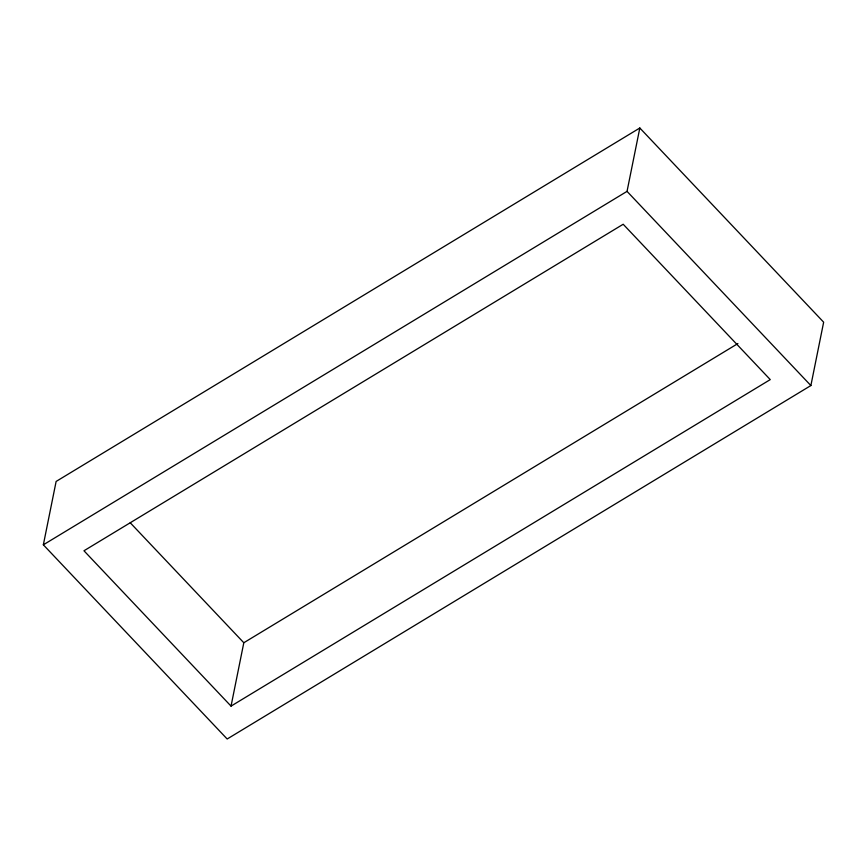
<?xml version="1.0" encoding="UTF-8"?>
<svg xmlns="http://www.w3.org/2000/svg" width="867" height="867" viewBox="0 0 867 867"><rect width="100%" height="100%" fill="white"/><g stroke="black" fill="none" stroke-linecap="round" stroke-linejoin="round"><path stroke-width="1.3" d="M43.35 544.812L56.127 481.445L639.824 128.002L823.65 322.188L810.873 385.555L227.176 738.998L43.35 544.812L627.036 191.369L639.824 128.002M231.034 706.117L770.254 379.605L623.189 224.25L83.969 550.773L231.034 706.117L243.811 642.75L737.904 343.56M627.036 191.369L810.873 385.555M130.256 522.79L243.811 642.75"/></g></svg>
